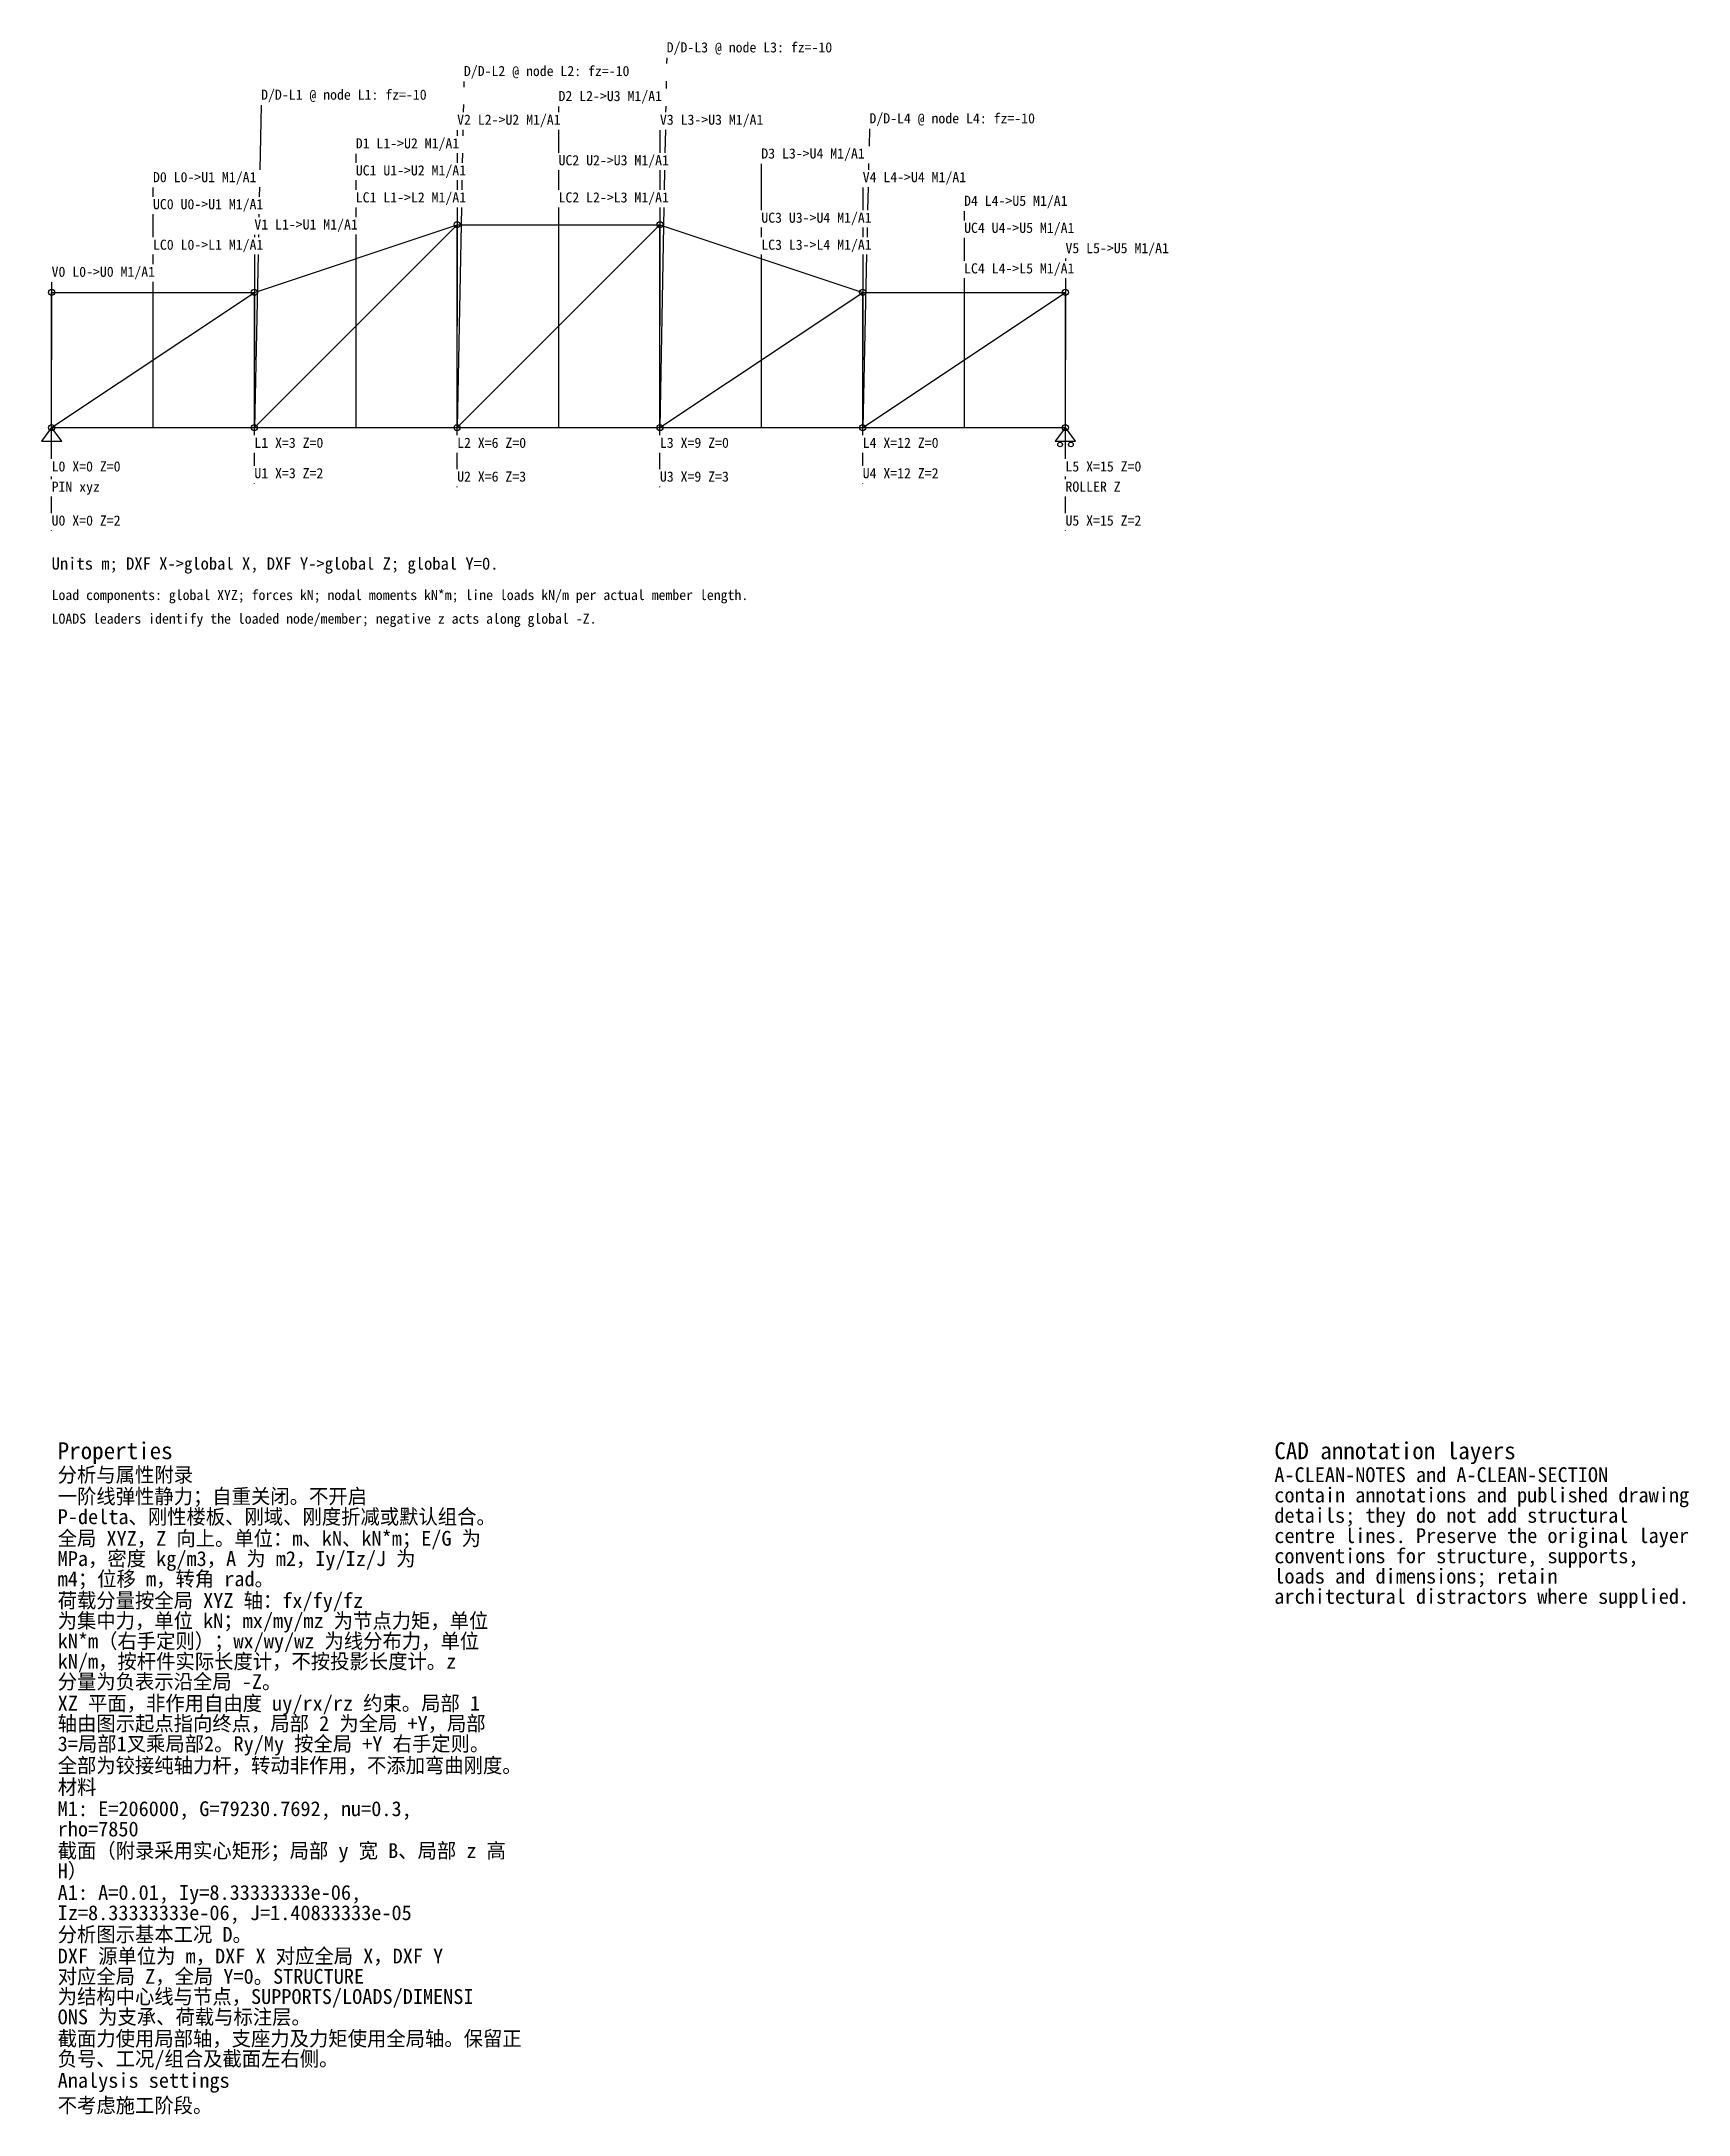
# Model space of a CAD drawing. Header units: metres. Extents: x -0.1 to 24.2, y -25 to 5.7.
import ezdxf

# ---------------------------------------------------------------- set-up
doc = ezdxf.new("R2010")
doc.units = ezdxf.units.M
for name, color, linetype in [('DIMENSIONS', 4, 'CONTINUOUS'), ('LOADS', 1, 'CONTINUOUS'), ('STRUCTURE', 7, 'CONTINUOUS'), ('SUPPORTS', 3, 'CONTINUOUS')]:
    doc.layers.add(name, color=color, linetype=linetype)

msp = doc.modelspace()

# ---------------------------------------------------------------- linework, layer by layer
at = {"layer": 'DIMENSIONS'}
for p, q in [((7.5, 4.75), (7.5, 4.665)), ((6, 4.4), (6, 4.315)), ((7.5, 4.407), (7.5, 4.065)), ((9, 4.4), (9, 4.065)), ((4.5, 4.05), (4.5, 3.915)), ((6, 4.058), (6, 3.915)), ((7.5, 3.808), (7.5, 3.515)), ((7.5, 3.8), (7.5, 3.515)), ((9, 3.808), (9, 3.515)), ((10.5, 3.9), (10.5, 3.215)), ((1.5, 3.55), (1.5, 3.415)), ((4.5, 3.658), (4.5, 3.515)), ((4.5, 3.65), (4.5, 3.515)), ((6, 3.658), (6, 3.515)), ((12, 3.55), (12, 3.215)), ((1.5, 3.157), (1.5, 2.815)), ((1.5, 3.15), (1.5, 2.815)), ((4.5, 3.258), (4.5, 3.115)), ((4.5, 3.258), (4.5, 3.115)), ((4.5, 3.25), (4.5, 3.115)), ((6, 3.258), (6, 1.5)), ((7.5, 3.258), (7.5, 3)), ((7.5, 3.258), (7.5, 1.5)), ((7.5, 3.25), (7.5, 0)), ((9, 3.258), (9, 1.5)), ((13.5, 3.2), (13.5, 3.065)), ((3, 2.85), (3, 2.815)), ((4.5, 2.857), (4.5, 0)), ((4.5, 2.857), (4.5, 2.5)), ((4.5, 2.857), (4.5, 1.5)), ((6, -0.115), (6, 3)), ((9, -0.115), (9, 3)), ((10.5, 2.958), (10.5, 2.815)), ((10.5, 2.95), (10.5, 2.815)), ((12, 2.958), (12, 2.815)), ((13.5, 2.808), (13.5, 2.465)), ((13.5, 2.8), (13.5, 2.465)), ((1.5, 2.558), (1.5, 2.415)), ((1.5, 2.558), (1.5, 2.415)), ((1.5, 2.55), (1.5, 2.415)), ((3, 2.558), (3, 1)), ((10.5, 2.558), (10.5, 2.5)), ((10.5, 2.558), (10.5, 1)), ((10.5, 2.55), (10.5, 0)), ((12, 2.558), (12, 1)), ((15, 2.5), (15, 2.465)), ((0, 2.15), (0, 1)), ((1.5, 2.157), (1.5, 0)), ((1.5, 2.157), (1.5, 2)), ((1.5, 2.157), (1.5, 1)), ((13.5, 2.208), (13.5, 2)), ((13.5, 2.208), (13.5, 1)), ((13.5, 2.2), (13.5, 0)), ((15, 2.208), (15, 1)), ((0, -0.465), (0, 2)), ((3, -0.115), (3, 2)), ((12, -0.115), (12, 2)), ((15, -0.465), (15, 2)), ((0, -0.465), (0, 0)), ((15, -0.465), (15, 0)), ((3, -0.565), (3, -0.372)), ((6, -0.615), (6, -0.372)), ((9, -0.615), (9, -0.372)), ((12, -0.565), (12, -0.372)), ((0, -0.73), (0, -0.722)), ((0, -0.765), (0, -0.722)), ((3, -0.83), (3, -0.822)), ((6, -0.88), (6, -0.873)), ((9, -0.88), (9, -0.873)), ((12, -0.83), (12, -0.822)), ((15, -0.73), (15, -0.722)), ((15, -0.765), (15, -0.722)), ((0, -1.265), (0, -1.022)), ((15, -1.265), (15, -1.022)), ((0, -1.53), (0, -1.522)), ((15, -1.53), (15, -1.522))]:
    msp.add_line(p, q, dxfattribs=at)
at = {"layer": 'LOADS'}
for p, q in [((9.1, 5.47), (9.098, 5.385)), ((6.1, 5.12), (6.098, 5.035)), ((9.094, 5.127), (9.092, 5.015)), ((3.1, 4.77), (3.08, 3.815)), ((6.093, 4.777), (6.091, 4.665)), ((9.087, 4.757), (9.085, 4.665)), ((6.086, 4.407), (6.084, 4.315)), ((9.081, 4.407), (9.074, 4.065)), ((12.1, 4.42), (12.094, 4.165)), ((6.079, 4.058), (6.076, 3.915)), ((9.07, 3.808), (9.064, 3.515)), ((12.088, 3.908), (12.086, 3.815)), ((3.075, 3.558), (3.072, 3.415)), ((6.071, 3.658), (6.069, 3.515)), ((12.08, 3.558), (12.073, 3.215)), ((3.066, 3.157), (3.065, 3.115)), ((6.064, 3.258), (6, 0)), ((9.06, 3.258), (9, 0)), ((3.06, 2.857), (3.059, 2.815)), ((12.067, 2.958), (12.064, 2.815)), ((3.054, 2.558), (3, 0)), ((12.058, 2.558), (12, 0))]:
    msp.add_line(p, q, dxfattribs=at)
at = {"layer": 'STRUCTURE'}
for p, q in [((3, 2), (6, 3)), ((3, 0), (6, 3)), ((6, 3), (9, 3)), ((6, 0), (6, 3)), ((6, 0), (9, 3)), ((9, 3), (12, 2)), ((9, 0), (9, 3)), ((0, 2), (3, 2)), ((0, 0), (0, 2)), ((0, 0), (3, 2)), ((3, 0), (3, 2)), ((9, 0), (12, 2)), ((12, 2), (15, 2)), ((12, 0), (12, 2)), ((12, 0), (15, 2)), ((15, 0), (15, 2)), ((0, 0), (3, 0)), ((3, 0), (6, 0)), ((6, 0), (9, 0)), ((9, 0), (12, 0)), ((12, 0), (15, 0))]:
    msp.add_line(p, q, dxfattribs=at)
for centre in [(6, 3), (9, 3), (0, 2), (3, 2), (12, 2), (15, 2), (0, 0), (3, 0), (6, 0), (9, 0), (12, 0), (15, 0)]:
    msp.add_circle(centre, 0.045, dxfattribs=at)
at = {"layer": 'SUPPORTS'}
for p, q in [((0, 0), (-0.15, -0.2)), ((0.15, -0.2), (0, 0)), ((0, -0.465), (0, 0)), ((15, 0), (14.85, -0.2)), ((15.15, -0.2), (15, 0)), ((15, -0.465), (15, 0)), ((-0.15, -0.2), (0.15, -0.2)), ((14.85, -0.2), (15.15, -0.2)), ((0, -0.765), (0, -0.722)), ((15, -0.765), (15, -0.722)), ((0, -1.03), (0, -1.022)), ((15, -1.03), (15, -1.022))]:
    msp.add_line(p, q, dxfattribs=at)
for centre in [(14.92, -0.25), (15.08, -0.25)]:
    msp.add_circle(centre, 0.035, dxfattribs=at)

# ---------------------------------------------------------------- texts
at = {"layer": 'A-CLEAN-NOTES'}
for s, height, p in [('Properties', 0.25, (0.09, -15.262)), ('CAD annotation layers', 0.25, (18.09, -15.262)), ('分析与属性附录', 0.22, (0.09, -15.602)), ('A-CLEAN-NOTES and A-CLEAN-SECTION', 0.22, (18.09, -15.602)), ('一阶线弹性静力；自重关闭。不开启', 0.22, (0.09, -15.922)), ('contain annotations and published drawing', 0.22, (18.09, -15.902)), ('P-delta、刚性楼板、刚域、刚度折减或默认组合。', 0.22, (0.09, -16.223)), ('details; they do not add structural', 0.22, (18.09, -16.203)), ('全局 XYZ，Z 向上。单位：m、kN、kN*m；E/G 为', 0.22, (0.09, -16.543)), ('centre lines. Preserve the original layer', 0.22, (18.09, -16.503)), ('MPa，密度 kg/m3，A 为 m2，Iy/Iz/J 为', 0.22, (0.09, -16.843)), ('conventions for structure, supports,', 0.22, (18.09, -16.802)), ('m4；位移 m，转角 rad。', 0.22, (0.09, -17.142)), ('architectural distractors where supplied.', 0.22, (18.09, -17.402)), ('loads and dimensions; retain', 0.22, (18.09, -17.102)), ('荷载分量按全局 XYZ 轴：fx/fy/fz', 0.22, (0.09, -17.462)), ('为集中力，单位 kN；mx/my/mz 为节点力矩，单位', 0.22, (0.09, -17.762)), ('kN*m（右手定则）；wx/wy/wz 为线分布力，单位', 0.22, (0.09, -18.062)), ('kN/m，按杆件实际长度计，不按投影长度计。z', 0.22, (0.09, -18.363)), ('分量为负表示沿全局 -Z。', 0.22, (0.09, -18.663)), ('XZ 平面，非作用自由度 uy/rx/rz 约束。局部 1', 0.22, (0.09, -18.983)), ('轴由图示起点指向终点，局部 2 为全局 +Y，局部', 0.22, (0.09, -19.282)), ('3=局部1叉乘局部2。Ry/My 按全局 +Y 右手定则。', 0.22, (0.09, -19.582)), ('全部为铰接纯轴力杆，转动非作用，不添加弯曲刚度。', 0.22, (0.09, -19.902)), ('材料', 0.22, (0.09, -20.223)), ('M1: E=206000, G=79230.7692, nu=0.3,', 0.22, (0.09, -20.543)), ('rho=7850', 0.22, (0.09, -20.843)), ('截面（附录采用实心矩形；局部 y 宽 B、局部 z 高', 0.22, (0.09, -21.163)), ('H）', 0.22, (0.09, -21.462)), ('A1: A=0.01, Iy=8.33333333e-06,', 0.22, (0.09, -21.782)), ('Iz=8.33333333e-06, J=1.40833333e-05', 0.22, (0.09, -22.082)), ('分析图示基本工况 D。', 0.22, (0.09, -22.402)), ('DXF 源单位为 m，DXF X 对应全局 X，DXF Y', 0.22, (0.09, -22.723)), ('对应全局 Z，全局 Y=0。STRUCTURE', 0.22, (0.09, -23.023)), ('为结构中心线与节点，SUPPORTS/LOADS/DIMENSI', 0.22, (0.09, -23.322)), ('ONS 为支承、荷载与标注层。', 0.22, (0.09, -23.623)), ('截面力使用局部轴，支座力及力矩使用全局轴。保留正', 0.22, (0.09, -23.943)), ('负号、工况/组合及截面左右侧。', 0.22, (0.09, -24.242)), ('Analysis settings', 0.22, (0.09, -24.562)), ('不考虑施工阶段。', 0.22, (0.09, -24.932))]:
    msp.add_text(s, height=height, dxfattribs=at).set_placement(p)
at = {"layer": 'DIMENSIONS'}
for s, height, p in [('D2 L2->U3 M1/A1', 0.15, (7.5, 4.83)), ('V2 L2->U2 M1/A1', 0.15, (6, 4.48)), ('V3 L3->U3 M1/A1', 0.15, (9, 4.48)), ('D1 L1->U2 M1/A1', 0.15, (4.5, 4.13)), ('UC2 U2->U3 M1/A1', 0.15, (7.5, 3.88)), ('D3 L3->U4 M1/A1', 0.15, (10.5, 3.98)), ('D0 L0->U1 M1/A1', 0.15, (1.5, 3.63)), ('UC1 U1->U2 M1/A1', 0.15, (4.5, 3.73)), ('V4 L4->U4 M1/A1', 0.15, (12, 3.63)), ('UC0 U0->U1 M1/A1', 0.15, (1.5, 3.23)), ('LC1 L1->L2 M1/A1', 0.15, (4.5, 3.33)), ('LC2 L2->L3 M1/A1', 0.15, (7.5, 3.33)), ('D4 L4->U5 M1/A1', 0.15, (13.5, 3.28)), ('V1 L1->U1 M1/A1', 0.15, (3, 2.93)), ('UC3 U3->U4 M1/A1', 0.15, (10.5, 3.03)), ('LC0 L0->L1 M1/A1', 0.15, (1.5, 2.63)), ('LC3 L3->L4 M1/A1', 0.15, (10.5, 2.63)), ('UC4 U4->U5 M1/A1', 0.15, (13.5, 2.88)), ('V5 L5->U5 M1/A1', 0.15, (15, 2.58)), ('V0 L0->U0 M1/A1', 0.15, (0, 2.23)), ('LC4 L4->L5 M1/A1', 0.15, (13.5, 2.28)), ('L1 X=3 Z=0', 0.15, (3, -0.3)), ('L2 X=6 Z=0', 0.15, (6, -0.3)), ('L3 X=9 Z=0', 0.15, (9, -0.3)), ('L4 X=12 Z=0', 0.15, (12, -0.3)), ('L0 X=0 Z=0', 0.15, (0, -0.65)), ('U1 X=3 Z=2', 0.15, (3, -0.75)), ('U4 X=12 Z=2', 0.15, (12, -0.75)), ('L5 X=15 Z=0', 0.15, (15, -0.65)), ('U2 X=6 Z=3', 0.15, (6, -0.8)), ('U3 X=9 Z=3', 0.15, (9, -0.8)), ('U0 X=0 Z=2', 0.15, (0, -1.45)), ('U5 X=15 Z=2', 0.15, (15, -1.45)), ('Units m; DXF X->global X, DXF Y->global Z; global Y=0.', 0.18, (0, -2.102))]:
    msp.add_text(s, height=height, dxfattribs=at).set_placement(p)
at = {"layer": 'LOADS'}
for s, p in [('D/D-L3 @ node L3: fz=-10', (9.1, 5.55)), ('D/D-L2 @ node L2: fz=-10', (6.1, 5.2)), ('D/D-L1 @ node L1: fz=-10', (3.1, 4.85)), ('D/D-L4 @ node L4: fz=-10', (12.1, 4.5)), ('Load components: global XYZ; forces kN; nodal moments kN*m; line loads kN/m per actual member length.', (0, -2.552)), ('LOADS leaders identify the loaded node/member; negative z acts along global -Z.', (0, -2.902))]:
    msp.add_text(s, height=0.15, dxfattribs=at).set_placement(p)
at = {"layer": 'SUPPORTS'}
for s, p in [('PIN xyz', (0, -0.95)), ('ROLLER Z', (15, -0.95))]:
    msp.add_text(s, height=0.15, dxfattribs=at).set_placement(p)

doc.saveas('drawing.dxf')
